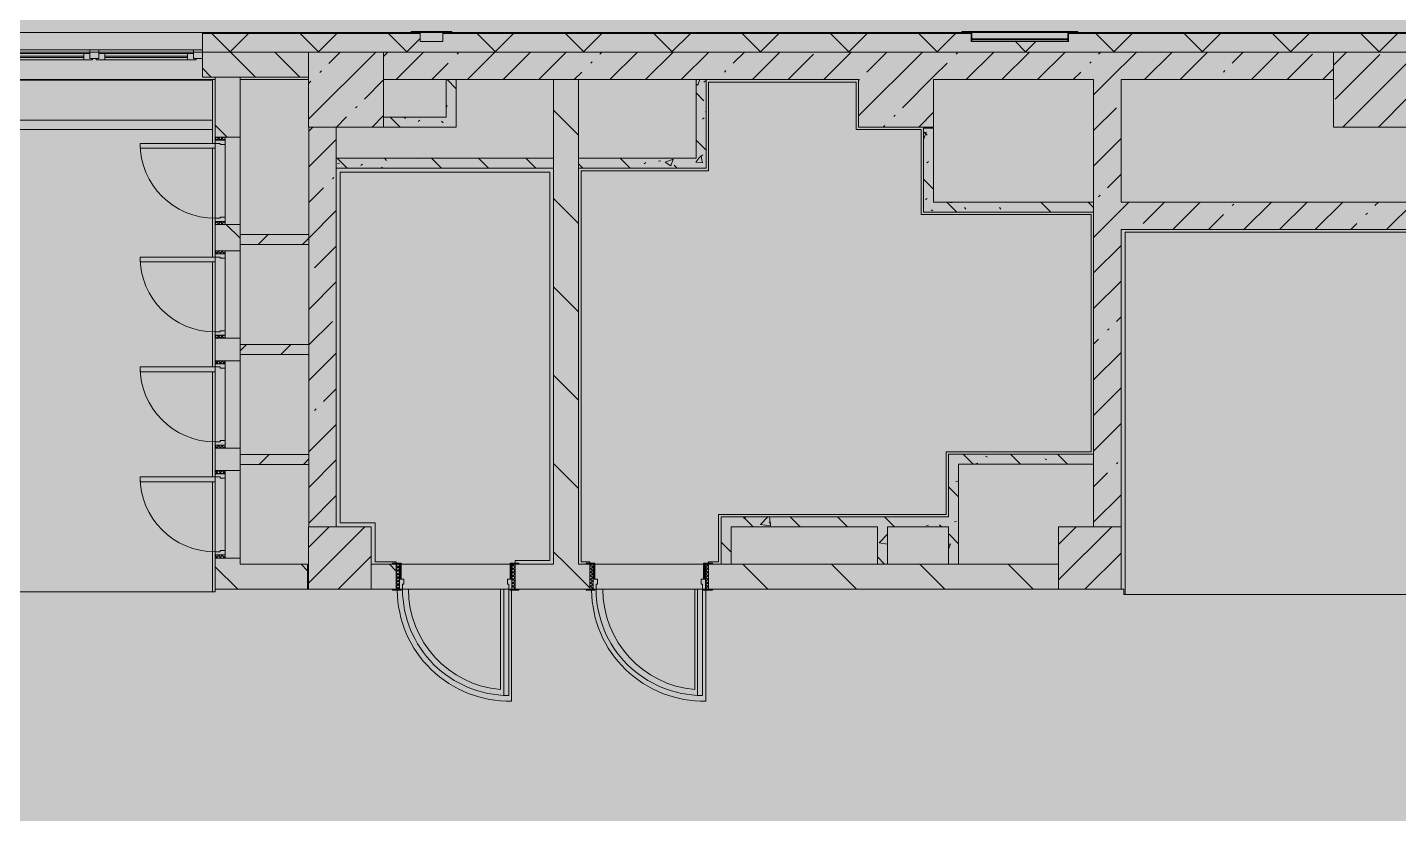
# Model space of a CAD drawing. Header units: millimetres. Extents: x -5524 to 188159, y -8553 to 29000.
# Drawn here: x 72609 to 83579, y 9105 to 15398 of the extents above; entities that cross this region are included whole.
import ezdxf

# ---------------------------------------------------------------- set-up
doc = ezdxf.new("R2010")
doc.units = ezdxf.units.MM
for name, color, linetype, lineweight in [('A-DETL-2', 7, 'Continuous', 5), ('A-WALL-7', 7, 'Continuous', 5), ('I-WALL-2', 7, 'Continuous', 5), ('S-COLS-2', 7, 'Continuous', 5)]:
    doc.layers.add(name, color=color, linetype=linetype, lineweight=lineweight)
doc.layers.add('A-DETL-GENF-2', color=7, linetype='Continuous', lineweight=9, true_color=0xc0c0c0, transparency=0.4)
for name, color, linetype, lineweight, true_color in [('A-DOOR-3', 7, 'Continuous', 5, 0xaaaaaa), ('A-DOOR-4', 7, 'Continuous', 5, 0xe2e2e2), ('A-DOOR-5', 7, 'Continuous', 5, 0xb7b7b7), ('A-DOOR-FRAM-1', 7, 'Continuous', 5, 0xe2e2e2), ('A-DOOR-FRAM-2', 7, 'Continuous', 5, 0xaaaaaa), ('A-DOOR-FRAM-3', 7, 'Continuous', 5, 0xb7b7b7), ('A-FLOR-1', 7, 'Continuous', 5, 0xb7b7b7), ('A-GENM-3', 7, 'Continuous', 5, 0x737373), ('A-GENM-4', 7, 'Continuous', 5, 0xa1a1a1), ('A-GLAZ-3', 7, 'Continuous', 5, 0x737373), ('A-WALL-10', 7, 'Continuous', 5, 0xa1a1a1), ('A-WALL-8', 7, 'Continuous', 5, 0x737373), ('A-WALL-9', 7, 'Continuous', 9, 0x737373), ('I-WALL-3', 7, 'Continuous', 5, 0x737373), ('I-WALL-4', 7, 'Continuous', 5, 0x787878), ('S-COLS-1', 7, 'Continuous', 5, 0x737373)]:
    doc.layers.add(name, color=color, linetype=linetype, lineweight=lineweight, true_color=true_color)
pattern_1 = [(135, (61148.7, 0), (-353.553, -353.553), [])]
pattern_2 = [(135, (1826.41, 164.685), (-14.14214, -14.14214), []), (225, (1826.41, 164.685), (14.14214, -14.14214), [])]
pattern_3 = [(45, (-296.384, 164.685), (-14.1421, 14.1421), []), (135, (-296.384, 164.685), (-14.1421, -14.1421), [])]
pattern_4 = [(45, (61148.7, 0), (-285.123, 285.123), []), (45, (61433.8, 0), (-285.123, 285.123), [504.031, -100.806, 16.764, -84.042])]
pattern_5 = [(135, (61148.7, 0), (-377.171, -377.171), [533.4, -88.9, 17.78, -88.9]), (135, (61148.7, 376.94), (-377.171, -377.171), []), (50, (61148.7, 0), (637.645, -55.787), [66.675, -733.425]), (355, (61148.7, 0), (-123.35, 668.7), [53.34, -586.74]), (100.451, (61201.8, -4.65), (514.299, 612.908), [56.665, -623.315]), (46.184, (61148.7, 177.8), (948.776, -147.15), [100.012, -1100.137]), (96.636, (61227.8, 165.5), (830.91, 865.997), [84.998, -934.973]), (351.184, (61148.7, 177.8), (830.918, 865.99), [80.01, -880.11]), (21, (61237.6, 133.35), (530.651, -357.928), [66.675, -733.425]), (326, (61237.6, 133.35), (216.308, 644.658), [53.34, -586.74]), (71.451, (61281.8, 103.5), (746.96, 286.724), [56.665, -623.315]), (37.5, (61148.7, 0), (10.8105, 295.9426), [16.764, -562.864, 16.764, -578.866, -588.962]), (37.5, (61148.7, 0), (10.8105, 295.9426), [-1175.258, 16.764, -572.198]), (7.5, (61148.7, 0), (233.869, 350.6318), [16.764, -322.834, 16.764, -549.529, -224.472]), (7.5, (61148.7, 0), (233.869, 350.6318), [-905.891, 16.764, -207.708]), (327.5, (60950.44, 0), (474.5678, -20.0513), [16.764, -205.486, 16.764, -676.656, -920.115]), (327.5, (60950.44, 0), (474.5678, -20.0513), [-915.67, 16.764, -903.351]), (317.5, (60861.54, 0), (518.452, 88.9934), [16.764, -272.161, 16.764, -443.738, -653.415]), (317.5, (60861.54, 0), (518.452, 88.9934), [-749.427, 16.764, -636.651])]
pattern_6 = [(45, (61148.7, 0), (-176.7767, 176.7767), [])]

# ---------------------------------------------------------------- blocks, each defined once
blk = doc.blocks.new('BSC_Колонна _Прямоугольная - 600х600-V65-3_7_1_птичка')
at = {"layer": 'S-COLS-2'}
h = blk.add_hatch(dxfattribs=at)
h.set_pattern_fill('FP_53', color=256, style=0, pattern_type=2)
h.set_pattern_definition([(45, (-14010, -14900), (-285.123, 285.123), []), (45, (-13724.88, -14900), (-285.123, 285.123), [504.031, -100.806, 16.764, -84.042])])
h.paths.add_polyline_path([(-22, -300), (300, -300), (300, 300), (-300, 300), (-300, -300)])
at = {"layer": 'S-COLS-1'}
for p, q in [((300, 300), (-300, 300)), ((-300, 300), (-300, -300)), ((300, -300), (300, 300)), ((-300, -300), (300, -300))]:
    blk.add_line(p, q, dxfattribs=at)
blk = doc.blocks.new('110_Дверь_СКБ_1Ст_Внутренняя1 - Д-7_п__950x2100h_Туалет EW30-32897972-3_7_1_птичка')
at = {"layer": 'A-DOOR-3'}
h = blk.add_hatch(dxfattribs=at)
h.set_pattern_fill('FP_63', color=256, style=0, pattern_type=2)
h.set_pattern_definition(pattern_2)
h.paths.add_polyline_path([(487.5, 100), (462.5, 100), (462.5, -100), (487.5, -100)])
at = {"layer": 'A-DOOR-4'}
h = blk.add_hatch(color=256, dxfattribs=at)
h.paths.add_polyline_path([(437.5, 100), (437.5, 60), (427.5, 60), (427.5, 20), (462.5, 20), (462.5, 100)])
h.paths.add_polyline_path([(-412.5, 100), (-437.5, 100), (-437.5, 20), (-402.5, 20), (-402.5, 60), (-412.5, 60)])
at = {"layer": 'A-DOOR-FRAM-1'}
for points in [[(-412.5, 950), (-412.5, 100), (-372.5, 100), (-372.5, 950)], [(-492.5, 108), (-492.5, 100), (-422.5, 100), (-422.5, 108)], [(-422.5, 20), (-437.5, 20), (-437.5, -100), (-422.5, -100)], [(517.5, 108), (447.5, 108), (447.5, 100), (517.5, 100)], [(462.5, 20), (447.5, 20), (447.5, -100), (462.5, -100)], [(-492.5, -100), (-492.5, -108), (-422.5, -108), (-422.5, -100)], [(447.5, -100), (447.5, -108), (517.5, -108), (517.5, -100)]]:
    blk.add_hatch(color=256, dxfattribs=at).paths.add_polyline_path(points)
at = {"layer": 'A-DOOR-FRAM-2'}
h = blk.add_hatch(dxfattribs=at)
h.set_pattern_fill('FP_64', color=256, style=0, pattern_type=2)
h.set_pattern_definition(pattern_3)
h.paths.add_polyline_path([(-437.5, 100), (-462.5, 100), (-462.5, -100), (-437.5, -100)])
at = {"layer": 'A-DOOR-5'}
for p, q in [((-412.5, 950), (-412.5, 100)), ((-372.5, 950), (-412.5, 950)), ((-372.5, 100), (-372.5, 950)), ((-412.5, 100), (-372.5, 100))]:
    blk.add_line(p, q, dxfattribs=at)
blk.add_arc((-412.5, 100), 850, 360, 90, dxfattribs=at)
at = {"layer": 'A-DOOR-FRAM-3'}
for p, q in [((-422.5, 108), (-492.5, 108)), ((-492.5, 108), (-492.5, 100)), ((-492.5, 100), (-422.5, 100)), ((-437.5, 100), (-462.5, 100)), ((-462.5, 100), (-462.5, -100)), ((-412.5, 100), (-437.5, 100)), ((-437.5, 100), (-437.5, 20)), ((-437.5, -100), (-437.5, 100)), ((-422.5, 100), (-437.5, 100)), ((-437.5, 100), (-437.5, 99)), ((-437.5, 99), (-422.5, 99)), ((-437.5, 20), (-402.5, 20)), ((-422.5, 20), (-437.5, 20)), ((-437.5, 20), (-437.5, -100)), ((-422.5, 100), (-422.5, 108)), ((-422.5, 99), (-422.5, 100)), ((-422.5, -100), (-422.5, 20)), ((-412.5, 60), (-412.5, 100)), ((-402.5, 60), (-412.5, 60)), ((-402.5, 20), (-402.5, 60)), ((437.5, 60), (427.5, 60)), ((427.5, 60), (427.5, 20)), ((427.5, 20), (462.5, 20)), ((437.5, 100), (437.5, 60)), ((462.5, 100), (437.5, 100)), ((517.5, 108), (447.5, 108)), ((447.5, 108), (447.5, 100)), ((462.5, 100), (447.5, 100)), ((447.5, 100), (447.5, 99)), ((447.5, 100), (517.5, 100)), ((447.5, 99), (462.5, 99)), ((462.5, 20), (447.5, 20)), ((447.5, 20), (447.5, -100)), ((462.5, 20), (462.5, 100)), ((487.5, 100), (462.5, 100)), ((462.5, 100), (462.5, -100)), ((462.5, 99), (462.5, 100)), ((462.5, -100), (462.5, 20)), ((487.5, -100), (487.5, 100)), ((517.5, 100), (517.5, 108)), ((-422.5, -100), (-492.5, -100)), ((-492.5, -100), (-492.5, -108)), ((-492.5, -108), (-422.5, -108)), ((-462.5, -100), (-437.5, -100)), ((-437.5, -100), (-422.5, -100)), ((-422.5, -108), (-422.5, -100)), ((447.5, -100), (462.5, -100)), ((517.5, -100), (447.5, -100)), ((447.5, -100), (447.5, -108)), ((447.5, -108), (517.5, -108)), ((462.5, -100), (487.5, -100)), ((517.5, -108), (517.5, -100))]:
    blk.add_line(p, q, dxfattribs=at)
blk = doc.blocks.new('110_Дверь_СКБ_1Ст_Внутренняя1 - Д-7_п__950x2100h_Туалет-32491181-3_7_1_птичка')
at = {"layer": 'A-DOOR-3'}
h = blk.add_hatch(dxfattribs=at)
h.set_pattern_fill('FP_63', color=256, style=0, pattern_type=2)
h.set_pattern_definition(pattern_2)
h.paths.add_polyline_path([(487.5, 100), (462.5, 100), (462.5, -100), (487.5, -100)])
at = {"layer": 'A-DOOR-4'}
h = blk.add_hatch(color=256, dxfattribs=at)
h.paths.add_polyline_path([(437.5, 100), (437.5, 60), (427.5, 60), (427.5, 20), (462.5, 20), (462.5, 100)])
h.paths.add_polyline_path([(-412.5, 100), (-437.5, 100), (-437.5, 20), (-402.5, 20), (-402.5, 60), (-412.5, 60)])
at = {"layer": 'A-DOOR-FRAM-1'}
for points in [[(-412.5, 950), (-412.5, 100), (-372.5, 100), (-372.5, 950)], [(-492.5, 108), (-492.5, 100), (-422.5, 100), (-422.5, 108)], [(-422.5, 20), (-437.5, 20), (-437.5, -100), (-422.5, -100)], [(517.5, 108), (447.5, 108), (447.5, 100), (517.5, 100)], [(462.5, 20), (447.5, 20), (447.5, -100), (462.5, -100)], [(-492.5, -100), (-492.5, -108), (-422.5, -108), (-422.5, -100)], [(447.5, -100), (447.5, -108), (517.5, -108), (517.5, -100)]]:
    blk.add_hatch(color=256, dxfattribs=at).paths.add_polyline_path(points)
at = {"layer": 'A-DOOR-FRAM-2'}
h = blk.add_hatch(dxfattribs=at)
h.set_pattern_fill('FP_64', color=256, style=0, pattern_type=2)
h.set_pattern_definition(pattern_3)
h.paths.add_polyline_path([(-437.5, 100), (-462.5, 100), (-462.5, -100), (-437.5, -100)])
at = {"layer": 'A-DOOR-5'}
for p, q in [((-412.5, 950), (-412.5, 100)), ((-372.5, 950), (-412.5, 950)), ((-372.5, 100), (-372.5, 950)), ((-412.5, 100), (-372.5, 100))]:
    blk.add_line(p, q, dxfattribs=at)
blk.add_arc((-412.5, 100), 850, 360, 90, dxfattribs=at)
at = {"layer": 'A-DOOR-FRAM-3'}
for p, q in [((-422.5, 108), (-492.5, 108)), ((-492.5, 108), (-492.5, 100)), ((-492.5, 100), (-422.5, 100)), ((-437.5, 100), (-462.5, 100)), ((-462.5, 100), (-462.5, -100)), ((-412.5, 100), (-437.5, 100)), ((-437.5, 100), (-437.5, 20)), ((-437.5, -100), (-437.5, 100)), ((-422.5, 100), (-437.5, 100)), ((-437.5, 100), (-437.5, 99)), ((-437.5, 99), (-422.5, 99)), ((-437.5, 20), (-402.5, 20)), ((-422.5, 20), (-437.5, 20)), ((-437.5, 20), (-437.5, -100)), ((-422.5, 100), (-422.5, 108)), ((-422.5, 99), (-422.5, 100)), ((-422.5, -100), (-422.5, 20)), ((-412.5, 60), (-412.5, 100)), ((-402.5, 60), (-412.5, 60)), ((-402.5, 20), (-402.5, 60)), ((437.5, 60), (427.5, 60)), ((427.5, 60), (427.5, 20)), ((427.5, 20), (462.5, 20)), ((437.5, 100), (437.5, 60)), ((462.5, 100), (437.5, 100)), ((517.5, 108), (447.5, 108)), ((447.5, 108), (447.5, 100)), ((462.5, 100), (447.5, 100)), ((447.5, 100), (447.5, 99)), ((447.5, 100), (517.5, 100)), ((447.5, 99), (462.5, 99)), ((462.5, 20), (447.5, 20)), ((447.5, 20), (447.5, -100)), ((462.5, 20), (462.5, 100)), ((487.5, 100), (462.5, 100)), ((462.5, 100), (462.5, -100)), ((462.5, 99), (462.5, 100)), ((462.5, -100), (462.5, 20)), ((487.5, -100), (487.5, 100)), ((517.5, 100), (517.5, 108)), ((-422.5, -100), (-492.5, -100)), ((-492.5, -100), (-492.5, -108)), ((-492.5, -108), (-422.5, -108)), ((-462.5, -100), (-437.5, -100)), ((-437.5, -100), (-422.5, -100)), ((-422.5, -108), (-422.5, -100)), ((447.5, -100), (462.5, -100)), ((517.5, -100), (447.5, -100)), ((447.5, -100), (447.5, -108)), ((447.5, -108), (517.5, -108)), ((462.5, -100), (487.5, -100)), ((517.5, -108), (517.5, -100))]:
    blk.add_line(p, q, dxfattribs=at)
blk = doc.blocks.new('BSC_Колонна _Прямоугольная - 500х500-V103-3_7_1_птичка')
at = {"layer": 'S-COLS-2'}
h = blk.add_hatch(dxfattribs=at)
h.set_pattern_fill('FP_96', color=256, style=0, pattern_type=2)
h.set_pattern_definition([(45, (-19960, -11150), (-285.123, 285.123), []), (45, (-19674.88, -11150), (-285.123, 285.123), [504.031, -100.806, 16.764, -84.042])])
h.paths.add_polyline_path([(-250, -250), (250, -250), (250, 250), (-250, 250), (-250, 71)])
at = {"layer": 'S-COLS-1'}
for p, q in [((250, 250), (-250, 250)), ((-250, 250), (-250, -250)), ((250, -250), (250, 250)), ((-250, -250), (250, -250))]:
    blk.add_line(p, q, dxfattribs=at)
blk = doc.blocks.new('120_Окно_СКБ_2Ст - 120_Окно_СКБ_2Ст 3100х2500 _мал_створка слева_ 2-V114-3_7_1_птичка')
at = {"layer": 'A-GLAZ-3'}
for p, q in [((-1550, -127), (-1550, -57)), ((-1550, -57), (-1480, -57)), ((1550, -57), (-1550, -57)), ((-1480, -57), (-1480, -127)), ((650, -87), (-1480, -87)), ((-1480, -87), (-1480, -127)), ((-1430, -137), (-1430, -87)), ((-1430, -107), (600, -107)), ((600, -137), (600, -87)), ((650, -127), (650, -57)), ((650, -57), (720, -57)), ((650, -127), (650, -87)), ((720, -57), (720, -127)), ((1480, -87), (720, -87)), ((720, -87), (720, -127)), ((770, -137), (770, -87)), ((770, -107), (1430, -107)), ((1430, -137), (1430, -87)), ((1480, -127), (1480, -57)), ((1480, -57), (1550, -57)), ((1480, -127), (1480, -87)), ((1550, -57), (1550, -127)), ((-1480, -127), (-1550, -127)), ((-1550, -127), (-1500, -127)), ((-1480, -127), (-1500, -127)), ((-1500, -127), (-1500, -137)), ((-1500, -137), (670, -137)), ((670, -137), (-1500, -137)), ((600, -117), (-1430, -117)), ((720, -127), (650, -127)), ((670, -127), (650, -127)), ((670, -127), (700, -127)), ((670, -137), (670, -127)), ((720, -127), (700, -127)), ((700, -127), (700, -137)), ((700, -137), (1500, -137)), ((1500, -137), (700, -137)), ((1430, -117), (770, -117)), ((1550, -127), (1480, -127)), ((1500, -127), (1480, -127)), ((1500, -127), (1550, -127)), ((1500, -137), (1500, -127))]:
    blk.add_line(p, q, dxfattribs=at)
blk = doc.blocks.new('BSC_Колонна _Прямоугольная - 500х500-V141-3_7_1_птичка')
at = {"layer": 'S-COLS-2'}
h = blk.add_hatch(dxfattribs=at)
h.set_pattern_fill('FP_119', color=256, style=0, pattern_type=2)
h.set_pattern_definition([(45, (-13960, -11150), (-285.123, 285.123), []), (45, (-13674.88, -11150), (-285.123, 285.123), [504.031, -100.806, 16.764, -84.042])])
h.paths.add_polyline_path([(-250, -250), (250, -250), (250, 250), (-250, 250), (-250, 71)])
at = {"layer": 'S-COLS-1'}
for p, q in [((250, 250), (-250, 250)), ((-250, 250), (-250, -250)), ((250, -250), (250, 250)), ((-250, -250), (250, -250))]:
    blk.add_line(p, q, dxfattribs=at)
blk = doc.blocks.new('BSC_Колонна _Прямоугольная - 600х600-V142-3_7_1_птичка')
at = {"layer": 'S-COLS-2'}
h = blk.add_hatch(dxfattribs=at)
h.set_pattern_fill('FP_120', color=256, style=0, pattern_type=2)
h.set_pattern_definition([(45, (-22210, -14900), (-285.123, 285.123), []), (45, (-21924.88, -14900), (-285.123, 285.123), [504.031, -100.806, 16.764, -84.042])])
h.paths.add_polyline_path([(-300, -300), (300, -300), (300, 300), (-300, 300)])
at = {"layer": 'S-COLS-1'}
for p, q in [((300, 300), (-300, 300)), ((-300, 300), (-300, -300)), ((300, -300), (300, 300)), ((-300, -300), (300, -300))]:
    blk.add_line(p, q, dxfattribs=at)
blk = doc.blocks.new('110_Дверь_СКБ_1Ст - д-18 700x2100h_Технический шкаф ЭОМ и СС-V148-3_7_1_птичка')
at = {"layer": 'A-DOOR-3'}
h = blk.add_hatch(dxfattribs=at)
h.set_pattern_fill('FP_103', color=256, style=0, pattern_type=2)
h.set_pattern_definition([(135, (1951.41, 164.685), (-14.14214, -14.14214), []), (225, (1951.41, 164.685), (14.14214, -14.14214), [])])
h.paths.add_polyline_path([(337.5, 20), (362.5, 20), (362.5, 100), (337.5, 100)])
at = {"layer": 'A-DOOR-4'}
h = blk.add_hatch(color=256, dxfattribs=at)
h.paths.add_polyline_path([(-312.5, 100), (-312.5, 20), (-277.5, 20), (-277.5, 60), (-287.5, 60), (-287.5, 100)])
h.paths.add_polyline_path([(302.5, 60), (302.5, 20), (337.5, 20), (337.5, 100), (312.5, 100), (312.5, 60)])
at = {"layer": 'A-DOOR-FRAM-1'}
blk.add_hatch(color=256, dxfattribs=at).paths.add_polyline_path([(272.5, 700), (272.5, 100), (312.5, 100), (312.5, 700)])
at = {"layer": 'A-DOOR-FRAM-2'}
h = blk.add_hatch(dxfattribs=at)
h.set_pattern_fill('FP_104', color=256, style=0, pattern_type=2)
h.set_pattern_definition([(45, (-171.384, 164.685), (-14.1421, 14.1421), []), (135, (-171.384, 164.685), (-14.1421, -14.1421), [])])
h.paths.add_polyline_path([(-337.5, 20), (-312.5, 20), (-312.5, 100), (-337.5, 100)])
at = {"layer": 'A-DOOR-5'}
for p, q in [((312.5, 700), (272.5, 700)), ((272.5, 700), (272.5, 100)), ((312.5, 100), (312.5, 700)), ((272.5, 100), (312.5, 100))]:
    blk.add_line(p, q, dxfattribs=at)
blk.add_arc((312.5, 100), 600, 90, 180, dxfattribs=at)
at = {"layer": 'A-DOOR-FRAM-3'}
for p, q in [((-312.5, 100), (-337.5, 100)), ((-337.5, 100), (-337.5, 20)), ((-337.5, 20), (-312.5, 20)), ((-287.5, 100), (-312.5, 100)), ((-312.5, 100), (-312.5, 20)), ((-312.5, 20), (-312.5, 100)), ((-312.5, 20), (-277.5, 20)), ((-287.5, 60), (-287.5, 100)), ((-287.5, 100), (272.5, 100)), ((-277.5, 60), (-287.5, 60)), ((-277.5, 20), (-277.5, 60)), ((302.5, 20), (-277.5, 20)), ((312.5, 60), (302.5, 60)), ((302.5, 60), (302.5, 20)), ((302.5, 20), (337.5, 20)), ((312.5, 100), (312.5, 60)), ((337.5, 100), (312.5, 100)), ((337.5, 20), (337.5, 100)), ((362.5, 100), (337.5, 100)), ((337.5, 100), (337.5, 20)), ((337.5, 20), (362.5, 20)), ((362.5, 20), (362.5, 100))]:
    blk.add_line(p, q, dxfattribs=at)
blk = doc.blocks.new('Полоса с поворотом - Полоса с поворотом-23831104-3_7_1_птичка')
at = {"layer": 'A-GENM-3'}
for p, q in [((19017, 15363), (19783, 15363)), ((19783, 15306), (19017, 15306)), ((19017, 15298), (19783, 15298))]:
    blk.add_line(p, q, dxfattribs=at)
blk = doc.blocks.new('Уголок вложенный - Уголок вложенный-23831105-3_7_1_птичка')
at = {"layer": 'A-GENM-3'}
for p, q in [((29164, 15365), (29244, 15365)), ((29164, 15361), (29164, 15365)), ((29244, 15365), (29244, 15285)), ((29237, 15288), (29237, 15349)), ((29244, 15285), (29240, 15285))]:
    blk.add_line(p, q, dxfattribs=at)
at = {"layer": 'A-GENM-3', "flags": 128}
for points in [[(29167, 15358), (29166, 15358), (29166, 15358), (29165, 15359), (29165, 15359), (29164, 15360), (29164, 15360), (29164, 15361)], [(29237, 15349), (29237, 15351), (29236, 15353), (29235, 15355), (29234, 15356), (29232, 15357), (29230, 15358), (29228, 15358)], [(29240, 15285), (29239, 15285), (29239, 15285), (29238, 15286), (29238, 15286), (29237, 15287), (29237, 15287), (29237, 15288)]]:
    blk.add_lwpolyline(points, dxfattribs=at)
at = {"layer": 'A-GENM-4'}
blk.add_line((29228, 15358), (29167, 15358), dxfattribs=at)
blk = doc.blocks.new('Уголок вложенный - Уголок вложенный-V158-3_7_1_птичка')
at = {"layer": 'A-GENM-3'}
for p, q in [((30010, 15365), (30090, 15365)), ((30010, 15285), (30010, 15365)), ((30090, 15365), (30090, 15361)), ((30014, 15285), (30010, 15285)), ((30017, 15349), (30017, 15288))]:
    blk.add_line(p, q, dxfattribs=at)
at = {"layer": 'A-GENM-3', "flags": 128}
for points in [[(30090, 15361), (30090, 15360), (30090, 15360), (30089, 15359), (30089, 15359), (30088, 15358), (30088, 15358), (30087, 15358)], [(30017, 15288), (30017, 15287), (30017, 15287), (30016, 15286), (30016, 15286), (30015, 15285), (30015, 15285), (30014, 15285)], [(30026, 15358), (30024, 15358), (30022, 15357), (30020, 15356), (30019, 15355), (30018, 15353), (30017, 15351), (30017, 15349)]]:
    blk.add_lwpolyline(points, dxfattribs=at)
at = {"layer": 'A-GENM-4'}
blk.add_line((30087, 15358), (30026, 15358), dxfattribs=at)
blk = doc.blocks.new('Уголок вложенный - Уголок вложенный-V159-3_7_1_птичка')
at = {"layer": 'A-GENM-3'}
for p, q in [((29244, 15365), (30010, 15365)), ((30010, 15285), (29244, 15285))]:
    blk.add_line(p, q, dxfattribs=at)
at = {"layer": 'A-GENM-3', "flags": 128}
for points in [[(29237, 15349), (29237, 15351), (29236, 15353), (29235, 15355), (29234, 15356), (29232, 15357), (29230, 15358), (29228, 15358)], [(30026, 15358), (30024, 15358), (30022, 15357), (30020, 15356), (30019, 15355), (30018, 15353), (30017, 15351), (30017, 15349)]]:
    blk.add_lwpolyline(points, dxfattribs=at)
blk = doc.blocks.new('Уголок вложенный - Уголок вложенный-23964580-3_7_1_птичка')
at = {"layer": 'A-GENM-3'}
for p, q in [((14530, 15361), (14530, 15365)), ((14603, 15288), (14603, 15349)), ((14610, 15285), (14606, 15285))]:
    blk.add_line(p, q, dxfattribs=at)
at = {"layer": 'A-GENM-3', "flags": 128}
for points in [[(14533, 15358), (14532, 15358), (14532, 15358), (14531, 15359), (14531, 15359), (14530, 15360), (14530, 15360), (14530, 15361)], [(14603, 15349), (14603, 15351), (14602, 15353), (14601, 15355), (14600, 15356), (14598, 15357), (14596, 15358), (14594, 15358)], [(14606, 15285), (14605, 15285), (14605, 15285), (14604, 15286), (14604, 15286), (14603, 15287), (14603, 15287), (14603, 15288)]]:
    blk.add_lwpolyline(points, dxfattribs=at)
at = {"layer": 'A-GENM-4'}
blk.add_line((14594, 15358), (14533, 15358), dxfattribs=at)
blk = doc.blocks.new('Уголок вложенный - Уголок вложенный-V167-3_7_1_птичка')
at = {"layer": 'A-GENM-3'}
for p, q in [((14856, 15365), (14856, 15361)), ((14780, 15285), (14776, 15285)), ((14783, 15349), (14783, 15288))]:
    blk.add_line(p, q, dxfattribs=at)
at = {"layer": 'A-GENM-3', "flags": 128}
for points in [[(14856, 15361), (14856, 15360), (14856, 15360), (14855, 15359), (14855, 15359), (14854, 15358), (14854, 15358), (14853, 15358)], [(14783, 15288), (14783, 15287), (14783, 15287), (14782, 15286), (14782, 15286), (14781, 15285), (14781, 15285), (14780, 15285)], [(14792, 15358), (14790, 15358), (14788, 15357), (14786, 15356), (14785, 15355), (14784, 15353), (14783, 15351), (14783, 15349)]]:
    blk.add_lwpolyline(points, dxfattribs=at)
at = {"layer": 'A-GENM-4'}
blk.add_line((14853, 15358), (14792, 15358), dxfattribs=at)
blk = doc.blocks.new('Уголок вложенный - Уголок вложенный-V168-3_7_1_птичка')
at = {"layer": 'A-GENM-3'}
blk.add_line((14776, 15285), (14610, 15285), dxfattribs=at)
at = {"layer": 'A-GENM-3', "flags": 128}
for points in [[(14598, 15357), (14596, 15358), (14594, 15358)], [(14792, 15358), (14790, 15358), (14788, 15357)]]:
    blk.add_lwpolyline(points, dxfattribs=at)
blk = doc.blocks.new('Уголок вложенный - Уголок вложенный-V169-3_7_1_птичка')
at = {"layer": 'A-GENM-3'}
for p, q in [((14530, 15365), (14856, 15365)), ((14530, 15365), (14530, 15361)), ((14856, 15361), (14856, 15365)), ((14603, 15349), (14603, 15288)), ((14606, 15285), (14780, 15285)), ((14783, 15288), (14783, 15349))]:
    blk.add_line(p, q, dxfattribs=at)
at = {"layer": 'A-GENM-3', "flags": 128}
for points in [[(14530, 15361), (14530, 15360), (14530, 15360), (14531, 15359), (14531, 15359), (14532, 15358), (14532, 15358), (14533, 15358)], [(14853, 15358), (14854, 15358), (14854, 15358), (14855, 15359), (14855, 15359), (14856, 15360), (14856, 15360), (14856, 15361)], [(14594, 15358), (14596, 15358), (14598, 15357), (14600, 15356), (14601, 15355), (14602, 15353), (14603, 15351), (14603, 15349)], [(14603, 15288), (14603, 15287), (14603, 15287), (14604, 15286), (14604, 15286), (14605, 15285), (14605, 15285), (14606, 15285)], [(14780, 15285), (14781, 15285), (14781, 15285), (14782, 15286), (14782, 15286), (14783, 15287), (14783, 15287), (14783, 15288)], [(14783, 15349), (14783, 15351), (14784, 15353), (14785, 15355), (14786, 15356), (14788, 15357), (14790, 15358), (14792, 15358)]]:
    blk.add_lwpolyline(points, dxfattribs=at)
at = {"layer": 'A-GENM-4'}
blk.add_line((14533, 15358), (14853, 15358), dxfattribs=at)
blk = doc.blocks.new('Зашивка приборов отопления34 - Зашивка приборов отопления-33324488-3_7_1_птичка')
at = {"layer": 'A-WALL-8'}
for p, q in [((34188, 26888), (34188, 26567)), ((40348, 26888), (34188, 26888)), ((40348, 26567), (40348, 26888)), ((34188, 26567), (40348, 26567)), ((40348, 26567), (34188, 26567)), ((34188, 26567), (34188, 26492)), ((40348, 26492), (40348, 26567)), ((34188, 26492), (40348, 26492))]:
    blk.add_line(p, q, dxfattribs=at)

msp = doc.modelspace()

# ---------------------------------------------------------------- hatches: boundary and pattern name
at = {"layer": 'A-DETL-GENF-2'}
for points in [[(60220.9, 14774.9), (60880.7, 14774.9), (60880.7, 15358), (99908.7, 15358), (99908.7, 23888.3), (95076.8, 23888.3), (95076.8, 27398.1), (58739.6, 27398.1), (58739.6, 14774.9), (59754.8, 14774.9)], [(97509.1, -258), (99458.7, -258), (99458.7, 15358), (60880.7, 15358), (60880.7, -258), (96576.9, -258)]]:
    msp.add_hatch(color=256, dxfattribs=at).paths.add_polyline_path(points)
at = {"layer": 'A-WALL-7'}
h = msp.add_hatch(dxfattribs=at)
h.set_pattern_fill('FP_61', color=256, style=0, pattern_type=2)
h.set_pattern_definition([(45, (61148.7, 0), (-353.5534, 353.5534), []), (135, (61148.7, 0), (-353.5534, -353.5534), [])])
h.paths.add_polyline_path([(88187.1, 15200), (93258.7, 15200), (93258.7, 15350), (91165.7, 15349), (91165.7, 15288), (91158.7, 15285), (90385.7, 15288), (90385.7, 15350), (86758.9, 15349), (86758.9, 15288), (86751.9, 15285), (85578.9, 15288), (85578.9, 15350), (80938.7, 15349), (80938.7, 15288), (80931.7, 15285), (80158.7, 15288), (80158.7, 15350), (75931.7, 15349), (75931.7, 15288), (75924.7, 15285), (75751.7, 15288), (75751.5, 15350), (74008.7, 15350), (74008.7, 15200), (87558.7, 15200)])
h.paths.add_polyline_path([(99458.7, 15200), (99458.7, 15350), (98958.7, 15350), (98958.7, 15200), (99373.5, 15200)])
h.paths.add_polyline_path([(95808.7, 15200), (96558.7, 15200), (96558.7, 15350), (95808.7, 15350)])
h.paths.add_polyline_path([(94758.7, 15200), (94908.7, 15200), (94908.7, 15350), (94758.7, 15350), (94758.7, 15270.2)])
h.paths.add_polyline_path([(70308.7, 15200), (70908.7, 15200), (70908.7, 15350), (70308.7, 15350)])
h.paths.add_polyline_path([(67678.6, 15200), (67908.7, 15200), (67908.7, 15350), (61188.7, 15350), (61188.7, 15293), (61038.7, 15293), (61038.7, 15200), (67308.7, 15200)])
h.paths.add_polyline_path([(69408.7, 15200), (69408.7, 15350), (68808.7, 15350), (68808.7, 15200)])
h.paths.add_polyline_path([(94158.7, 15200), (94388.7, 15200), (94383.7, 15350), (94158.7, 15350), (94158.7, 15270.2)])
h = msp.add_hatch(dxfattribs=at)
h.set_pattern_fill('FP_59', color=256, style=0, pattern_type=2)
h.set_pattern_definition([(135, (61148.7, 0), (-176.7767, -176.7767), [])])
h.paths.add_polyline_path([(74204, 15000), (74858.7, 15000), (74858.7, 15200), (74008.7, 15200), (74008.7, 15000), (74109.9, 15000)])
h.paths.add_polyline_path([(65808.7, 15000), (67308.7, 15000), (67308.7, 15200), (65808.7, 15200)])
h.paths.add_polyline_path([(70475.2, 15000), (70908.7, 15000), (70908.7, 15200), (70308.7, 15200), (70308.7, 15000)])
h.paths.add_polyline_path([(69408.7, 15000), (69408.7, 15200), (68808.7, 15200), (68808.7, 15000)])
at = {"layer": 'I-WALL-2'}
h = msp.add_hatch(dxfattribs=at)
h.set_pattern_fill('FP_57', color=256, style=0, pattern_type=2)
h.set_pattern_definition(pattern_4)
h.paths.add_polyline_path([(93258.7, 14980), (93258.7, 15200), (91758.7, 15200), (91758.7, 14980), (92909.9, 14980)])
h.paths.add_polyline_path([(75958.7, 14980), (79258.9, 14980), (79258.9, 15200), (75458.7, 15200), (75458.7, 14980)])
h.paths.add_polyline_path([(91158.7, 14980), (91158.7, 15200), (87558.7, 15200), (87558.7, 14980), (90983.7, 14980)])
h.paths.add_polyline_path([(86958.7, 14980), (86958.7, 15200), (83658.7, 15200), (83658.7, 14980), (86322.6, 14980)])
h.paths.add_polyline_path([(79858.9, 14980), (83058.7, 14980), (83058.7, 15200), (79858.9, 15200)])
h = msp.add_hatch(dxfattribs=at)
h.set_pattern_fill('FP_60', color=256, style=0, pattern_type=2)
h.set_pattern_definition(pattern_1)
h.paths.add_polyline_path([(74189.9, 11100), (74309.9, 11100), (74309.9, 11150), (74109.9, 11150), (74109.9, 11100)])
h.paths.add_polyline_path([(74109.9, 11850), (74309.9, 11850), (74309.9, 12030), (74109.9, 12030)])
h.paths.add_polyline_path([(74189.9, 12730), (74309.9, 12730), (74309.9, 12910), (74109.9, 12910), (74109.9, 12730)])
h.paths.add_polyline_path([(74189.9, 13610), (74309.9, 13610), (74309.9, 13819.9), (74109.9, 13819.9), (74109.9, 13610)])
h.paths.add_polyline_path([(74189.9, 14519.9), (74309.9, 14519.9), (74309.9, 15000), (74109.9, 15000), (74109.9, 14519.9)])
h = msp.add_hatch(dxfattribs=at)
h.set_pattern_fill('FP_60', color=256, style=0, pattern_type=2)
h.set_pattern_definition(pattern_1)
h.paths.add_polyline_path([(77000.6, 11100), (77018.7, 11100), (77018.7, 14980), (76818.7, 14980), (76818.7, 11100)])
h = msp.add_hatch(dxfattribs=at)
h.set_pattern_fill('FP_57', color=256, style=0, pattern_type=2)
h.set_pattern_definition(pattern_4)
h.paths.add_polyline_path([(81358.7, 11400), (81358.7, 14980), (81138.7, 14980), (81138.7, 11400)])
h = msp.add_hatch(dxfattribs=at)
h.set_pattern_fill('FP_57', color=256, style=0, pattern_type=2)
h.set_pattern_definition(pattern_4)
h.paths.add_polyline_path([(74859.7, 11400), (75079.7, 11400), (75079.7, 14600), (74859.7, 14600), (74859.7, 11900)])
h = msp.add_hatch(dxfattribs=at)
h.set_pattern_fill('FP_57', color=256, style=0, pattern_type=2)
h.set_pattern_definition(pattern_4)
h.paths.add_polyline_path([(92158.7, 13780), (92158.7, 14000), (81358.7, 14000), (81358.7, 13780), (91915.9, 13780)])
h = msp.add_hatch(dxfattribs=at)
h.set_pattern_fill('FP_62', color=256, style=0, pattern_type=2)
h.set_pattern_definition(pattern_6)
h.paths.add_polyline_path([(74859.7, 13660), (74859.7, 13740), (74309.9, 13740), (74309.9, 13660)])
h = msp.add_hatch(dxfattribs=at)
h.set_pattern_fill('FP_62', color=256, style=0, pattern_type=2)
h.set_pattern_definition(pattern_6)
h.paths.add_polyline_path([(74859.7, 12780), (74859.7, 12860), (74309.9, 12860), (74309.9, 12780)])
h = msp.add_hatch(dxfattribs=at)
h.set_pattern_fill('FP_62', color=256, style=0, pattern_type=2)
h.set_pattern_definition(pattern_6)
h.paths.add_polyline_path([(74859.7, 11900), (74859.7, 11980), (74309.9, 11980), (74309.9, 11900)])
h = msp.add_hatch(dxfattribs=at)
h.set_pattern_fill('FP_60', color=256, style=0, pattern_type=2)
h.set_pattern_definition(pattern_1)
h.paths.add_polyline_path([(74849.7, 10900), (74849.7, 11100), (74109.9, 11100), (74109.9, 10900)])
h = msp.add_hatch(dxfattribs=at)
h.set_pattern_fill('FP_60', color=256, style=0, pattern_type=2)
h.set_pattern_definition(pattern_1)
h.paths.add_polyline_path([(80858.7, 10900), (80858.7, 11100), (78058.7, 11100), (78058.7, 10900), (80729.4, 10900)])
h.paths.add_polyline_path([(77108.7, 10900), (77108.7, 11100), (76509.7, 11100), (76509.7, 10900), (77078.7, 10900)])
h.paths.add_polyline_path([(75529.7, 10900), (75559.7, 10900), (75559.7, 11100), (75358.7, 11100), (75358.7, 10900)])
at = {"layer": 'I-WALL-4'}
h = msp.add_hatch(dxfattribs=at)
h.set_pattern_fill('FP_67', color=256, style=0, pattern_type=2)
h.set_pattern_definition(pattern_5)
h.paths.add_polyline_path([(76038.7, 14680), (76038.7, 14980), (75958.7, 14980), (75958.7, 14680)])
h = msp.add_hatch(dxfattribs=at)
h.set_pattern_fill('FP_67', color=256, style=0, pattern_type=2)
h.set_pattern_definition(pattern_5)
h.paths.add_polyline_path([(78038.7, 14350), (78038.7, 14980), (77958.7, 14980), (77958.7, 14350)])
h = msp.add_hatch(dxfattribs=at)
h.set_pattern_fill('FP_67', color=256, style=0, pattern_type=2)
h.set_pattern_definition(pattern_5)
h.paths.add_polyline_path([(75458.7, 14600), (76038.7, 14600), (76038.7, 14680), (75458.7, 14680)])
h = msp.add_hatch(dxfattribs=at)
h.set_pattern_fill('FP_67', color=256, style=0, pattern_type=2)
h.set_pattern_definition(pattern_5)
h.paths.add_polyline_path([(79858.9, 13920), (79858.9, 14590), (79778.9, 14590), (79778.9, 13920)])
h = msp.add_hatch(dxfattribs=at)
h.set_pattern_fill('FP_67', color=256, style=0, pattern_type=2)
h.set_pattern_definition(pattern_5)
h.paths.add_polyline_path([(76818.7, 14270), (76818.7, 14350), (75079.7, 14350), (75079.7, 14270), (75136.2, 14270)])
h = msp.add_hatch(dxfattribs=at)
h.set_pattern_fill('FP_67', color=256, style=0, pattern_type=2)
h.set_pattern_definition(pattern_5)
h.paths.add_polyline_path([(77018.7, 14270), (78038.7, 14270), (78038.7, 14350), (77018.7, 14350)])
h = msp.add_hatch(dxfattribs=at)
h.set_pattern_fill('FP_67', color=256, style=0, pattern_type=2)
h.set_pattern_definition(pattern_5)
h.paths.add_polyline_path([(81138.7, 13920), (81138.7, 14000), (79858.9, 14000), (79858.9, 13920), (80729.4, 13920)])
h = msp.add_hatch(dxfattribs=at)
h.set_pattern_fill('FP_67', color=256, style=0, pattern_type=2)
h.set_pattern_definition(pattern_5)
h.paths.add_polyline_path([(80058.7, 11100), (80058.7, 11981.9), (79978.7, 11981.9), (79978.7, 11100)])
h = msp.add_hatch(dxfattribs=at)
h.set_pattern_fill('FP_67', color=256, style=0, pattern_type=2)
h.set_pattern_definition(pattern_5)
h.paths.add_polyline_path([(81138.7, 11901.9), (81138.7, 11981.9), (80058.7, 11981.9), (80058.7, 11901.9), (80729.4, 11901.9)])
h = msp.add_hatch(dxfattribs=at)
h.set_pattern_fill('FP_67', color=256, style=0, pattern_type=2)
h.set_pattern_definition(pattern_5)
h.paths.add_polyline_path([(78158.7, 11100), (78238.7, 11100), (78238.7, 11480), (78158.7, 11480), (78158.7, 11221)])
h = msp.add_hatch(dxfattribs=at)
h.set_pattern_fill('FP_67', color=256, style=0, pattern_type=2)
h.set_pattern_definition(pattern_5)
h.paths.add_polyline_path([(79488.7, 11400), (79978.7, 11400), (79978.7, 11480), (78238.7, 11480), (78238.7, 11400), (79408.7, 11400)])
h = msp.add_hatch(dxfattribs=at)
h.set_pattern_fill('FP_67', color=256, style=0, pattern_type=2)
h.set_pattern_definition(pattern_5)
h.paths.add_polyline_path([(79488.7, 11100), (79488.7, 11400), (79408.7, 11400), (79408.7, 11100)])
at = {"layer": 'S-COLS-2'}
h = msp.add_hatch(dxfattribs=at)
h.set_pattern_fill('FP_57', color=256, style=0, pattern_type=2)
h.set_pattern_definition(pattern_4)
h.paths.add_polyline_path([(79858.9, 14600), (79858.9, 15200), (79258.9, 15200), (79258.9, 14600)])

# ---------------------------------------------------------------- linework, layer by layer
at = {"layer": 'A-DETL-2'}
msp.add_line((60880.7, 15358), (99458.7, 15358), dxfattribs=at)
at = {"layer": 'A-FLOR-1'}
for p, q in [((74089.9, 14980), (67908.7, 14980)), ((74089.9, 14655), (74089.9, 14980)), ((79238.9, 14960), (78058.7, 14960)), ((78058.7, 14960), (78058.7, 14250)), ((79238.9, 14580), (79238.9, 14960)), ((67908.7, 14655), (74089.9, 14655)), ((74089.9, 14469.9), (74089.9, 14580)), ((79758.9, 14580), (79238.9, 14580)), ((79758.9, 13900), (79758.9, 14580)), ((74089.9, 13560), (74089.9, 14429.9)), ((76787.7, 14239), (75110.7, 14239)), ((75110.7, 14239), (75110.7, 11431)), ((76787.7, 11131), (76787.7, 14239)), ((78058.7, 14250), (77038.7, 14250)), ((77038.7, 14250), (77038.7, 11120)), ((81118.7, 13900), (79758.9, 13900)), ((81118.7, 12000), (81118.7, 13900)), ((92930.9, 13759), (81390.9, 13759)), ((81390.9, 13759), (81390.9, 10859)), ((74089.9, 12680), (74089.9, 13520)), ((74089.9, 11800), (74089.9, 12640)), ((79958.7, 11500), (79958.7, 12000)), ((79958.7, 12000), (81118.7, 12000)), ((74089.9, 10880), (74089.9, 11760)), ((75110.7, 11431), (75389.7, 11431)), ((75389.7, 11431), (75389.7, 11120)), ((78138.7, 11120), (78138.7, 11500)), ((78138.7, 11500), (79958.7, 11500)), ((75389.7, 11120), (75559.7, 11120)), ((75559.7, 11120), (75559.7, 11108)), ((76509.7, 11108), (76509.7, 11131)), ((76509.7, 11131), (76787.7, 11131)), ((77038.7, 11120), (77108.7, 11120)), ((77108.7, 11120), (77108.7, 11108)), ((78058.7, 11108), (78058.7, 11120)), ((78058.7, 11120), (78138.7, 11120)), ((74109.9, 10880), (61484.7, 10880)), ((74109.9, 10900), (74109.9, 10880)), ((74858.7, 10900), (74849.7, 10900)), ((75657.6, 10899.9), (75599.7, 10899.9)), ((75609.7, 10901.4), (76459.7, 10901.4)), ((76419.7, 10899.9), (76392.6, 10899.9)), ((76392.6, 10899.9), (76392.6, 10097.9)), ((76469.7, 10899.9), (76459.7, 10899.9)), ((76482.6, 10005.1), (76482.6, 10892)), ((77212.6, 10899.9), (77148.7, 10899.9)), ((77158.7, 10900), (77968.7, 10900)), ((77968.7, 10899.9), (77947.6, 10899.9)), ((77947.6, 10899.9), (77947.6, 10097.9)), ((78018.7, 10899.9), (78008.7, 10899.9)), ((78037.6, 10005.1), (78037.6, 10892)), ((81379.7, 10900), (81358.7, 10900)), ((81379.7, 10859), (81379.7, 10900)), ((81379.7, 10859), (92930.9, 10859))]:
    msp.add_line(p, q, dxfattribs=at)
for centre, radius, start, end in [((76462.6, 10899.9), 895, 180.50534, 271.28046), ((76462.6, 10899.9), 805, 180, 265.01146), ((78017.6, 10899.9), 895, 180.50534, 271.28046), ((78017.6, 10899.9), 805, 180, 265.01146)]:
    msp.add_arc(centre, radius, start, end, dxfattribs=at)
at = {"layer": 'A-WALL-10'}
for p, q in [((75681.7, 15358), (61188.7, 15358)), ((75755.6, 15358), (75742.7, 15358)), ((75940.7, 15358), (75927.8, 15358)), ((80088.7, 15358), (76001.7, 15358)), ((80162.6, 15358), (80149.7, 15358)), ((80947.7, 15358), (80934.8, 15358)), ((85508.9, 15358), (81008.7, 15358))]:
    msp.add_line(p, q, dxfattribs=at)
at = {"layer": 'A-WALL-8'}
for p, q in [((74008.7, 15358), (74008.7, 15000)), ((74008.7, 15200), (70908.7, 15200)), ((75458.7, 15200), (83058.7, 15200)), ((74008.7, 15000), (74109.9, 15000)), ((74309.9, 15000), (74858.7, 15000))]:
    msp.add_line(p, q, dxfattribs=at)
at = {"layer": 'A-WALL-9'}
for p, q in [((75750.7, 15353), (74008.7, 15353)), ((75751.6, 15350), (74008.7, 15350)), ((80159.1, 15350), (75931.8, 15350)), ((80160.4, 15353), (75932.6, 15353)), ((85580.7, 15353), (80936.9, 15353)), ((85579.4, 15350), (80938.3, 15350)), ((74858.7, 15200), (74008.7, 15200)), ((74008.7, 15200), (74858.7, 15200)), ((79258.9, 15200), (75458.7, 15200)), ((83058.7, 15200), (79858.9, 15200)), ((74309.9, 15000), (74109.9, 15000)), ((76038.7, 14980), (75958.7, 14980)), ((77018.7, 14980), (76818.7, 14980)), ((78038.7, 14980), (77958.7, 14980)), ((75079.7, 14350), (75079.7, 14270)), ((76818.7, 14270), (76818.7, 14350)), ((77018.7, 14350), (77018.7, 14270)), ((81138.7, 13920), (81138.7, 14000)), ((74309.9, 13740), (74309.9, 13660)), ((74859.7, 13660), (74859.7, 13740)), ((74309.9, 12860), (74309.9, 12780)), ((74859.7, 12780), (74859.7, 12860)), ((74309.9, 11980), (74309.9, 11900)), ((74859.7, 11900), (74859.7, 11980)), ((81138.7, 11901.9), (81138.7, 11981.9)), ((78158.7, 11100), (78238.7, 11100)), ((79408.7, 11100), (79488.7, 11100)), ((79978.7, 11100), (80058.7, 11100))]:
    msp.add_line(p, q, dxfattribs=at)
at = {"layer": 'I-WALL-3'}
for p, q in [((74109.9, 14980), (74089.9, 14980)), ((74109.9, 15000), (74109.9, 14519.9)), ((74309.9, 15000), (74309.9, 13740)), ((74858.7, 14980), (74309.9, 14980)), ((75458.7, 14980), (75958.7, 14980)), ((75958.7, 14980), (75958.7, 14680)), ((76038.7, 14980), (76818.7, 14980)), ((76038.7, 14600), (76038.7, 14980)), ((76818.7, 14980), (76818.7, 14350)), ((77018.7, 14350), (77018.7, 14980)), ((77018.7, 14980), (77958.7, 14980)), ((77958.7, 14980), (77958.7, 14350)), ((78038.7, 14270), (78038.7, 14980)), ((78038.7, 14980), (79258.9, 14980)), ((79858.9, 14980), (81138.7, 14980)), ((81138.7, 14980), (81138.7, 14000)), ((81358.7, 14000), (81358.7, 14980)), ((81358.7, 14980), (83058.7, 14980)), ((74859.7, 14600), (74859.7, 13740)), ((75079.7, 14350), (75079.7, 14600)), ((75958.7, 14680), (75458.7, 14680)), ((75458.7, 14600), (76038.7, 14600)), ((74189.9, 14519.9), (74309.9, 14519.9)), ((79778.9, 14590), (79778.9, 13920)), ((79858.9, 14590), (79778.9, 14590)), ((79858.9, 14000), (79858.9, 14590)), ((76818.7, 14350), (75079.7, 14350)), ((75079.7, 14270), (76818.7, 14270)), ((75079.7, 11400), (75079.7, 14270)), ((76818.7, 14270), (76818.7, 11100)), ((77958.7, 14350), (77018.7, 14350)), ((77018.7, 11100), (77018.7, 14270)), ((77018.7, 14270), (78038.7, 14270)), ((81138.7, 14000), (79858.9, 14000)), ((91938.7, 14000), (81358.7, 14000)), ((79778.9, 13920), (81138.7, 13920)), ((81138.7, 13920), (81138.7, 11981.9)), ((74109.9, 13819.9), (74109.9, 13610)), ((74309.9, 13819.9), (74189.9, 13819.9)), ((74859.7, 13740), (74309.9, 13740)), ((81358.7, 11400), (81358.7, 13780)), ((81358.7, 13780), (92909.9, 13780)), ((74189.9, 13610), (74309.9, 13610)), ((74309.9, 13660), (74309.9, 12860)), ((74309.9, 13660), (74859.7, 13660)), ((74859.7, 13660), (74859.7, 12860)), ((74109.9, 12910), (74109.9, 12730)), ((74309.9, 12910), (74189.9, 12910)), ((74859.7, 12860), (74309.9, 12860)), ((74189.9, 12730), (74309.9, 12730)), ((74309.9, 12780), (74309.9, 11980)), ((74309.9, 12780), (74859.7, 12780)), ((74859.7, 12780), (74859.7, 11980)), ((74109.9, 12030), (74109.9, 11850)), ((74309.9, 12030), (74189.9, 12030)), ((74859.7, 11980), (74309.9, 11980)), ((79978.7, 11981.9), (79978.7, 11480)), ((81138.7, 11981.9), (79978.7, 11981.9)), ((74189.9, 11850), (74309.9, 11850)), ((74309.9, 11900), (74309.9, 11100)), ((74309.9, 11900), (74859.7, 11900)), ((74859.7, 11900), (74859.7, 11400)), ((80058.7, 11100), (80058.7, 11901.9)), ((80058.7, 11901.9), (81138.7, 11901.9)), ((81138.7, 11901.9), (81138.7, 11400)), ((78158.7, 11480), (78158.7, 11100)), ((79978.7, 11480), (78158.7, 11480)), ((78238.7, 11100), (78238.7, 11400)), ((78238.7, 11400), (79408.7, 11400)), ((79408.7, 11400), (79408.7, 11100)), ((79488.7, 11400), (79978.7, 11400)), ((79488.7, 11100), (79488.7, 11400)), ((79978.7, 11400), (79978.7, 11100)), ((74109.9, 11150), (74109.9, 10900)), ((74309.9, 11150), (74189.9, 11150)), ((74849.7, 11100), (74309.9, 11100)), ((74849.7, 10900), (74849.7, 11100)), ((75529.7, 11100), (75358.7, 11100)), ((75599.7, 11100), (76469.7, 11100)), ((76818.7, 11100), (76539.7, 11100)), ((77078.7, 11100), (77018.7, 11100)), ((77148.7, 11100), (78018.7, 11100)), ((78158.7, 11100), (78088.7, 11100)), ((79408.7, 11100), (78238.7, 11100)), ((79978.7, 11100), (79488.7, 11100)), ((80858.7, 11100), (80058.7, 11100)), ((74109.9, 10900), (74849.7, 10900)), ((75358.7, 10900), (75529.7, 10900)), ((76419.7, 10900), (75609.7, 10900)), ((76539.7, 10900), (77078.7, 10900)), ((77968.7, 10900), (77158.7, 10900)), ((78088.7, 10900), (80858.7, 10900))]:
    msp.add_line(p, q, dxfattribs=at)
at = {"layer": 'S-COLS-1'}
for p, q in [((79858.9, 15200), (79258.9, 15200)), ((79258.9, 14980), (79258.9, 14600)), ((79858.9, 14600), (79858.9, 14980)), ((79258.9, 14600), (79858.9, 14600))]:
    msp.add_line(p, q, dxfattribs=at)

# ---------------------------------------------------------------- block references
at = {"layer": 'A-DOOR-5'}
for name, p, rotation in [('110_Дверь_СКБ_1Ст - д-18 700x2100h_Технический шкаф ЭОМ и СС-V148-3_7_1_птичка', (74209.9, 14157.4), 89.99999999999991), ('110_Дверь_СКБ_1Ст - д-18 700x2100h_Технический шкаф ЭОМ и СС-V148-3_7_1_птичка', (74209.9, 13247.5), 89.99999999999991), ('110_Дверь_СКБ_1Ст - д-18 700x2100h_Технический шкаф ЭОМ и СС-V148-3_7_1_птичка', (74209.9, 12367.5), 89.99999999999991), ('110_Дверь_СКБ_1Ст - д-18 700x2100h_Технический шкаф ЭОМ и СС-V148-3_7_1_птичка', (74209.9, 11487.5), 89.99999999999991), ('110_Дверь_СКБ_1Ст_Внутренняя1 - Д-7_п__950x2100h_Туалет-32491181-3_7_1_птичка', (76047.2, 11000), 180), ('110_Дверь_СКБ_1Ст_Внутренняя1 - Д-7_п__950x2100h_Туалет EW30-32897972-3_7_1_птичка', (77596.2, 11000), 180)]:
    msp.add_blockref(name, p, dxfattribs=dict(at, rotation=rotation))
at = {"layer": 'A-GENM-3'}
for name, p in [('Уголок вложенный - Уголок вложенный-23964580-3_7_1_птичка', (61148.7, 0)), ('Уголок вложенный - Уголок вложенный-V169-3_7_1_птичка', (61148.7, 0)), ('Уголок вложенный - Уголок вложенный-V167-3_7_1_птичка', (61148.7, 0)), ('Уголок вложенный - Уголок вложенный-23831105-3_7_1_птичка', (50921.7, 0)), ('Уголок вложенный - Уголок вложенный-V159-3_7_1_птичка', (50921.7, 0)), ('Полоса с поворотом - Полоса с поворотом-23831104-3_7_1_птичка', (61148.7, 0)), ('Уголок вложенный - Уголок вложенный-V158-3_7_1_птичка', (50921.7, 0)), ('Уголок вложенный - Уголок вложенный-V168-3_7_1_птичка', (61148.7, 0))]:
    msp.add_blockref(name, p, dxfattribs=at)
at = {"layer": 'A-GLAZ-3'}
msp.add_blockref('120_Окно_СКБ_2Ст - 120_Окно_СКБ_2Ст 3100х2500 _мал_створка слева_ 2-V114-3_7_1_птичка', (72458.7, 15275), dxfattribs=at)
at = {"layer": 'A-WALL-8'}
msp.add_blockref('Зашивка приборов отопления34 - Зашивка приборов отопления-33324488-3_7_1_птичка', (33741.9, -11912.4), dxfattribs=at)
at = {"layer": 'S-COLS-1'}
for name, p in [('BSC_Колонна _Прямоугольная - 600х600-V65-3_7_1_птичка', (75158.7, 14900)), ('BSC_Колонна _Прямоугольная - 600х600-V142-3_7_1_птичка', (83358.7, 14900)), ('BSC_Колонна _Прямоугольная - 500х500-V141-3_7_1_птичка', (75108.7, 11150)), ('BSC_Колонна _Прямоугольная - 500х500-V103-3_7_1_птичка', (81108.7, 11150))]:
    msp.add_blockref(name, p, dxfattribs=at)

doc.saveas('drawing.dxf')
